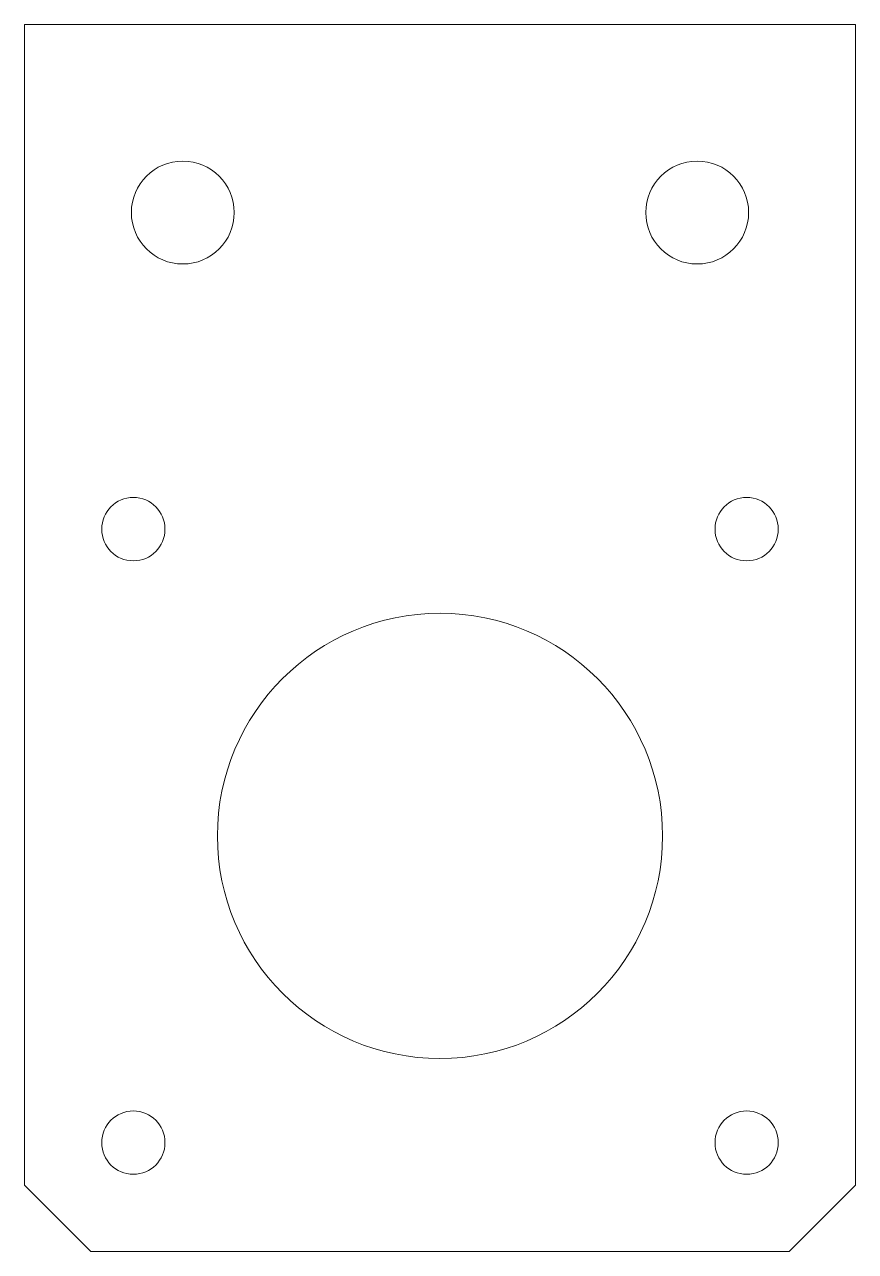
# Model space of a CAD drawing. Header units: millimetres. Extents: x -21 to 21, y -21 to 41.
import ezdxf

# ---------------------------------------------------------------- set-up
doc = ezdxf.new("R2010")
doc.units = ezdxf.units.MM

msp = doc.modelspace()

# ---------------------------------------------------------------- linework, layer by layer
at = {"color": 7, "linetype": 'Continuous', "lineweight": 15}
for p, q in [((-21, 41), (-21, -17.645)), ((21, 41), (-21, 41)), ((21, -17.645), (21, 41)), ((-21, -17.645), (-17.645, -21)), ((21, -17.645), (17.645, -21)), ((-17.645, -21), (17.645, -21))]:
    msp.add_line(p, q, dxfattribs=at)
for centre, radius in [((-13, 31.5), 2.6), ((13, 31.5), 2.6), ((-15.5, 15.5), 1.6), ((15.5, 15.5), 1.6), ((0, 0), 11.25), ((-15.5, -15.5), 1.6), ((15.5, -15.5), 1.6)]:
    msp.add_circle(centre, radius, dxfattribs=at)

doc.saveas('drawing.dxf')
